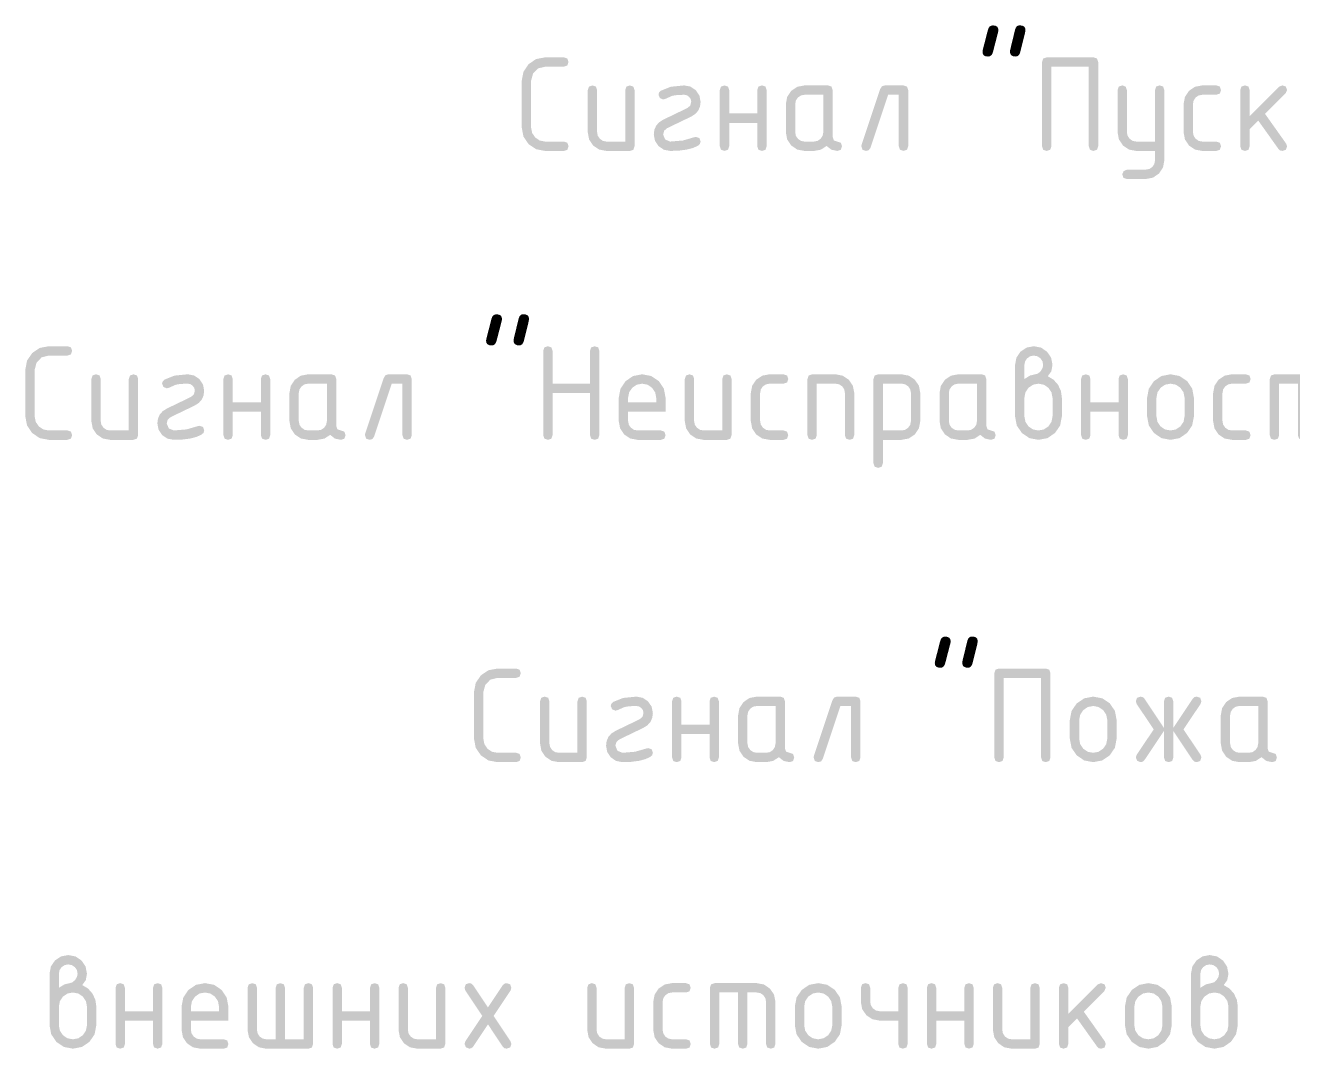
# Model space of a CAD drawing. Header units: millimetres. Extents: x 0 to 420, y 0 to 297.
# Drawn here: x 73.32 to 95.78, y 163.7 to 181.85 of the extents above; entities that cross this region are included whole.
import ezdxf

# ---------------------------------------------------------------- set-up
doc = ezdxf.new("R2010")
doc.units = ezdxf.units.MM
doc.layers.get('0').update_dxf_attribs({"linetype": 'CONTINUOUS'})
doc.styles.get("Standard").update_dxf_attribs({"font": 'STANDARD'})

msp = doc.modelspace()

# ---------------------------------------------------------------- hatches: boundary and pattern name
at = {"true_color": 0x000007}
for points in [[(82.870146, 181.280042), (82.932433, 181.259371), (82.953379, 181.19736), (82.932433, 181.134865), (82.870146, 181.114126), (82.538314, 181.114126), (82.412637, 181.083258), (82.32334, 180.991205), (82.289165, 180.864977), (82.289165, 180.035398), (82.307355, 179.939555), (82.361925, 179.859009), (82.442471, 179.804439), (82.538314, 179.786248), (82.870146, 179.786248), (82.932433, 179.765578), (82.953379, 179.703566), (82.932433, 179.641072), (82.870146, 179.620333), (82.538314, 179.620333), (82.378393, 179.650581), (82.244516, 179.7416), (82.153497, 179.875476), (82.123249, 180.035398), (82.123249, 180.864977), (82.153497, 181.024485), (82.244516, 181.158774), (82.378393, 181.249587), (82.538314, 181.280042)], [(91.435147, 181.280042), (92.264726, 181.280042), (92.327014, 181.259371), (92.34796, 181.19736), (92.34796, 179.703566), (92.327014, 179.641072), (92.264726, 179.620333), (92.202715, 179.641072), (92.182044, 179.703566), (92.182044, 181.114126), (91.51783, 181.114126), (91.51783, 179.703566), (91.497159, 179.641072), (91.435147, 179.620333), (91.372653, 179.641072), (91.351914, 179.703566), (91.351914, 181.19736), (91.372653, 181.259371)], [(84.124541, 180.699061), (84.124541, 179.703566), (84.103595, 179.641072), (84.041307, 179.620333), (83.626242, 179.620333), (83.497327, 179.64431), (83.390322, 179.716244), (83.318389, 179.823249), (83.294411, 179.952164), (83.294411, 180.699061), (83.31515, 180.761348), (83.377644, 180.782294), (83.439656, 180.761348), (83.460327, 180.699061), (83.460327, 179.952164), (83.472453, 179.888981), (83.509385, 179.835307), (83.563059, 179.798375), (83.626242, 179.786248), (83.958625, 179.786248), (83.958625, 180.699061), (83.979296, 180.761348), (84.041307, 180.782294), (84.103595, 180.761348)], [(85.212469, 179.869482), (85.274757, 179.848536), (85.295703, 179.786248), (85.283852, 179.743736), (85.24885, 179.712386), (85.158209, 179.671957), (85.045865, 179.643208), (84.911816, 179.626034), (84.756063, 179.620333), (84.644166, 179.641486), (84.55046, 179.70522), (84.486726, 179.798926), (84.465573, 179.910823), (84.475917, 179.995469), (84.506983, 180.067506), (84.558823, 180.126934), (84.631488, 180.173753), (85.061436, 180.38101), (85.112562, 180.424831), (85.129787, 180.491804), (85.120416, 180.539346), (85.092856, 180.579447), (85.052755, 180.607008), (85.005212, 180.616379), (84.881602, 180.6119), (84.795199, 180.59874), (84.670625, 180.543067), (84.631488, 180.533145), (84.573611, 180.55795), (84.548806, 180.616379), (84.559693, 180.656893), (84.592903, 180.689139), (84.768672, 180.758868), (85.005212, 180.782294), (85.116902, 180.760935), (85.210816, 180.697407), (85.274343, 180.603494), (85.295703, 180.491804), (85.285178, 180.406848), (85.253673, 180.334708), (85.20129, 180.275383), (85.128133, 180.228874), (84.702044, 180.023822), (84.64899, 179.978691), (84.631488, 179.910823), (84.667869, 179.822629), (84.756063, 179.786248), (84.983439, 179.805334), (85.18105, 179.862867)], [(85.80265, 180.11808), (85.80265, 179.703566), (85.78198, 179.641072), (85.719968, 179.620333), (85.657474, 179.641072), (85.636735, 179.703566), (85.636735, 180.699061), (85.657474, 180.761348), (85.719968, 180.782294), (85.78198, 180.761348), (85.80265, 180.699061), (85.80265, 180.284547), (86.300949, 180.284547), (86.300949, 180.699061), (86.32162, 180.761348), (86.383631, 180.782294), (86.445919, 180.761348), (86.466865, 180.699061), (86.466865, 179.703566), (86.445919, 179.641072), (86.383631, 179.620333), (86.32162, 179.641072), (86.300949, 179.703566), (86.300949, 180.11808)], [(88.562916, 180.782294), (88.894748, 180.782294), (88.957035, 180.761348), (88.977981, 180.699061), (88.977981, 179.703566), (88.957035, 179.641072), (88.894748, 179.620333), (88.832736, 179.641072), (88.812065, 179.703566), (88.812065, 180.616379), (88.621896, 180.616379), (88.308806, 179.677108), (88.279867, 179.634458), (88.231085, 179.620333), (88.168591, 179.641417), (88.147851, 179.704669), (88.15171, 179.729473), (88.479683, 180.714495), (88.511584, 180.765345)], [(93.356083, 179.451661), (93.356083, 179.620333), (93.0237, 179.620333), (92.894785, 179.644379), (92.78778, 179.716795), (92.715846, 179.823938), (92.691868, 179.952164), (92.691868, 180.699061), (92.712608, 180.761348), (92.775102, 180.782294), (92.837114, 180.761348), (92.857784, 180.699061), (92.857784, 179.952164), (92.869911, 179.888981), (92.906842, 179.835307), (92.960517, 179.798375), (93.0237, 179.786248), (93.356083, 179.786248), (93.356083, 180.699061), (93.376753, 180.761348), (93.438765, 180.782294), (93.501052, 180.761348), (93.521999, 180.699061), (93.521999, 179.454417), (93.49809, 179.326673), (93.426638, 179.219599), (93.320805, 179.146908), (93.193474, 179.122585), (92.857784, 179.122585), (92.795772, 179.143256), (92.775102, 179.205268), (92.799907, 179.263145), (92.857784, 179.288501), (93.190167, 179.288501), (93.254521, 179.300352), (93.308127, 179.335354), (93.344094, 179.38772)], [(94.028946, 180.450463), (94.028946, 179.952164), (94.041073, 179.888981), (94.078004, 179.835307), (94.131679, 179.798375), (94.194862, 179.786248), (94.444011, 179.786248), (94.506299, 179.765578), (94.527245, 179.703566), (94.506299, 179.641072), (94.444011, 179.620333), (94.194862, 179.620333), (94.065946, 179.64431), (93.958942, 179.716244), (93.887008, 179.823249), (93.86303, 179.952164), (93.86303, 180.450463), (93.887008, 180.578896), (93.958942, 180.685832), (94.065946, 180.758041), (94.194862, 180.782294), (94.444011, 180.782294), (94.506299, 180.761348), (94.527245, 180.699061), (94.506299, 180.637049), (94.444011, 180.616379), (94.194862, 180.616379), (94.130783, 180.604114), (94.077453, 180.567872), (94.041004, 180.514128)], [(95.033912, 180.236591), (95.555913, 180.758592), (95.614893, 180.782294), (95.67718, 180.761348), (95.698126, 180.699061), (95.672771, 180.641183), (95.308417, 180.27683), (95.68159, 179.750971), (95.698126, 179.701912), (95.67718, 179.640659), (95.614893, 179.620333), (95.575481, 179.629083), (95.545991, 179.65561), (95.188804, 180.157216), (95.033912, 180.002876), (95.033912, 179.703566), (95.013241, 179.641072), (94.95123, 179.620333), (94.888736, 179.641072), (94.867996, 179.703566), (94.867996, 180.699061), (94.888736, 180.761348), (94.95123, 180.782294), (95.013241, 180.761348), (95.033912, 180.699061)], [(74.064812, 176.157709), (74.1271, 176.137038), (74.148046, 176.075026), (74.1271, 176.012532), (74.064812, 175.991793), (73.732981, 175.991793), (73.607304, 175.960925), (73.518007, 175.868872), (73.483831, 175.742643), (73.483831, 174.913064), (73.502021, 174.817222), (73.556592, 174.736676), (73.637138, 174.682105), (73.732981, 174.663915), (74.064812, 174.663915), (74.1271, 174.643245), (74.148046, 174.581233), (74.1271, 174.518739), (74.064812, 174.497999), (73.732981, 174.497999), (73.573059, 174.528247), (73.439183, 174.619267), (73.348163, 174.753143), (73.317916, 174.913064), (73.317916, 175.742643), (73.348163, 175.902151), (73.439183, 176.036441), (73.573059, 176.127254), (73.732981, 176.157709)], [(82.504247, 174.581233), (82.504247, 176.075026), (82.524987, 176.137038), (82.587481, 176.157709), (82.649492, 176.137038), (82.670163, 176.075026), (82.670163, 175.494045), (83.334377, 175.494045), (83.334377, 176.075026), (83.355048, 176.137038), (83.41706, 176.157709), (83.479347, 176.137038), (83.500293, 176.075026), (83.500293, 174.581233), (83.479347, 174.518739), (83.41706, 174.497999), (83.355048, 174.518739), (83.334377, 174.581233), (83.334377, 175.32813), (82.670163, 175.32813), (82.670163, 174.581233), (82.649492, 174.518739), (82.587481, 174.497999), (82.524987, 174.518739)], [(75.319208, 175.576728), (75.319208, 174.581233), (75.298261, 174.518739), (75.235974, 174.497999), (74.820909, 174.497999), (74.691994, 174.521977), (74.584989, 174.593911), (74.513055, 174.700915), (74.489077, 174.829831), (74.489077, 175.576728), (74.509817, 175.639015), (74.572311, 175.659961), (74.634323, 175.639015), (74.654993, 175.576728), (74.654993, 174.829831), (74.66712, 174.766648), (74.704051, 174.712973), (74.757726, 174.676042), (74.820909, 174.663915), (75.153292, 174.663915), (75.153292, 175.576728), (75.173962, 175.639015), (75.235974, 175.659961), (75.298261, 175.639015)], [(76.407136, 174.747149), (76.469423, 174.726202), (76.49037, 174.663915), (76.478518, 174.621403), (76.443516, 174.590052), (76.352876, 174.549624), (76.240531, 174.520875), (76.106483, 174.503701), (75.95073, 174.497999), (75.838833, 174.519152), (75.745126, 174.582886), (75.681392, 174.676593), (75.660239, 174.78849), (75.670583, 174.873136), (75.701649, 174.945173), (75.753489, 175.004601), (75.826155, 175.051419), (76.256103, 175.258676), (76.307228, 175.302498), (76.324454, 175.369471), (76.315083, 175.417013), (76.287522, 175.457114), (76.247421, 175.484675), (76.199879, 175.494045), (76.076269, 175.489567), (75.989866, 175.476406), (75.865291, 175.420734), (75.826155, 175.410812), (75.768278, 175.435616), (75.743473, 175.494045), (75.754359, 175.53456), (75.78757, 175.566806), (75.963339, 175.636534), (76.199879, 175.659961), (76.311569, 175.638602), (76.405482, 175.575074), (76.46901, 175.481161), (76.49037, 175.369471), (76.479845, 175.284515), (76.448339, 175.212374), (76.395957, 175.15305), (76.3228, 175.106541), (75.896711, 174.901489), (75.843656, 174.856358), (75.826155, 174.78849), (75.862535, 174.700295), (75.95073, 174.663915), (76.178106, 174.683001), (76.375717, 174.740534)], [(76.997317, 174.995747), (76.997317, 174.581233), (76.976646, 174.518739), (76.914635, 174.497999), (76.852141, 174.518739), (76.831401, 174.581233), (76.831401, 175.576728), (76.852141, 175.639015), (76.914635, 175.659961), (76.976646, 175.639015), (76.997317, 175.576728), (76.997317, 175.162214), (77.495616, 175.162214), (77.495616, 175.576728), (77.516286, 175.639015), (77.578298, 175.659961), (77.640585, 175.639015), (77.661531, 175.576728), (77.661531, 174.581233), (77.640585, 174.518739), (77.578298, 174.497999), (77.516286, 174.518739), (77.495616, 174.581233), (77.495616, 174.995747)], [(79.757583, 175.659961), (80.089414, 175.659961), (80.151702, 175.639015), (80.172648, 175.576728), (80.172648, 174.581233), (80.151702, 174.518739), (80.089414, 174.497999), (80.027403, 174.518739), (80.006732, 174.581233), (80.006732, 175.494045), (79.816563, 175.494045), (79.503473, 174.554774), (79.474534, 174.512124), (79.425751, 174.497999), (79.363257, 174.519083), (79.342518, 174.582335), (79.346376, 174.60714), (79.674349, 175.592162), (79.706251, 175.643011)], [(85.845494, 175.576728), (85.845494, 174.581233), (85.824548, 174.518739), (85.76226, 174.497999), (85.347195, 174.497999), (85.21828, 174.521977), (85.111275, 174.593911), (85.039342, 174.700915), (85.015364, 174.829831), (85.015364, 175.576728), (85.036103, 175.639015), (85.098597, 175.659961), (85.160609, 175.639015), (85.18128, 175.576728), (85.18128, 174.829831), (85.193406, 174.766648), (85.230338, 174.712973), (85.284012, 174.676042), (85.347195, 174.663915), (85.679578, 174.663915), (85.679578, 175.576728), (85.700249, 175.639015), (85.76226, 175.659961), (85.824548, 175.639015)], [(86.352441, 175.32813), (86.352441, 174.829831), (86.364568, 174.766648), (86.4015, 174.712973), (86.455174, 174.676042), (86.518357, 174.663915), (86.767507, 174.663915), (86.829794, 174.643245), (86.85074, 174.581233), (86.829794, 174.518739), (86.767507, 174.497999), (86.518357, 174.497999), (86.389442, 174.521977), (86.282437, 174.593911), (86.210504, 174.700915), (86.186526, 174.829831), (86.186526, 175.32813), (86.210504, 175.456563), (86.282437, 175.563498), (86.389442, 175.635708), (86.518357, 175.659961), (86.767507, 175.659961), (86.829794, 175.639015), (86.85074, 175.576728), (86.829794, 175.514716), (86.767507, 175.494045), (86.518357, 175.494045), (86.454279, 175.481781), (86.400948, 175.445538), (86.364499, 175.391795)], [(87.191492, 174.581233), (87.191492, 175.576728), (87.212231, 175.639015), (87.274725, 175.659961), (87.68979, 175.659961), (87.817121, 175.635639), (87.924608, 175.562947), (87.997299, 175.455874), (88.021622, 175.32813), (88.021622, 174.581233), (88.000676, 174.518739), (87.938388, 174.497999), (87.876377, 174.518739), (87.855706, 174.581233), (87.855706, 175.32813), (87.843717, 175.392484), (87.80775, 175.44609), (87.754145, 175.482056), (87.68979, 175.494045), (87.357407, 175.494045), (87.357407, 174.581233), (87.336737, 174.518739), (87.274725, 174.497999), (87.212231, 174.518739)], [(92.210848, 174.995747), (92.210848, 174.581233), (92.190177, 174.518739), (92.128166, 174.497999), (92.065671, 174.518739), (92.044932, 174.581233), (92.044932, 175.576728), (92.065671, 175.639015), (92.128166, 175.659961), (92.190177, 175.639015), (92.210848, 175.576728), (92.210848, 175.162214), (92.709146, 175.162214), (92.709146, 175.576728), (92.729817, 175.639015), (92.791829, 175.659961), (92.854116, 175.639015), (92.875062, 175.576728), (92.875062, 174.581233), (92.854116, 174.518739), (92.791829, 174.497999), (92.729817, 174.518739), (92.709146, 174.581233), (92.709146, 174.995747)], [(94.553172, 175.32813), (94.553172, 174.829831), (94.565298, 174.766648), (94.60223, 174.712973), (94.655904, 174.676042), (94.719087, 174.663915), (94.968237, 174.663915), (95.030524, 174.643245), (95.05147, 174.581233), (95.030524, 174.518739), (94.968237, 174.497999), (94.719087, 174.497999), (94.590172, 174.521977), (94.483167, 174.593911), (94.411234, 174.700915), (94.387256, 174.829831), (94.387256, 175.32813), (94.411234, 175.456563), (94.483167, 175.563498), (94.590172, 175.635708), (94.719087, 175.659961), (94.968237, 175.659961), (95.030524, 175.639015), (95.05147, 175.576728), (95.030524, 175.514716), (94.968237, 175.494045), (94.719087, 175.494045), (94.655009, 175.481781), (94.601679, 175.445538), (94.565229, 175.391795)], [(95.475455, 175.659961), (96.222352, 175.659961), (96.350096, 175.635639), (96.45717, 175.562947), (96.529861, 175.455874), (96.554184, 175.32813), (96.554184, 174.581233), (96.533237, 174.518739), (96.47095, 174.497999), (96.408938, 174.518739), (96.388268, 174.581233), (96.388268, 175.32813), (96.376279, 175.392484), (96.340312, 175.44609), (96.286913, 175.482056), (96.222352, 175.494045), (96.056436, 175.494045), (96.056436, 174.581233), (96.03549, 174.518739), (95.973203, 174.497999), (95.911191, 174.518739), (95.89052, 174.581233), (95.89052, 175.494045), (95.558138, 175.494045), (95.558138, 174.581233), (95.537467, 174.518739), (95.475455, 174.497999), (95.412961, 174.518739), (95.392222, 174.581233), (95.392222, 175.576728), (95.412961, 175.639015)], [(82.023479, 170.442709), (82.085766, 170.422038), (82.106712, 170.360026), (82.085766, 170.297532), (82.023479, 170.276793), (81.691647, 170.276793), (81.56597, 170.245925), (81.476673, 170.153872), (81.442498, 170.027643), (81.442498, 169.198064), (81.460688, 169.102222), (81.515258, 169.021676), (81.595805, 168.967105), (81.691647, 168.948915), (82.023479, 168.948915), (82.085766, 168.928245), (82.106712, 168.866233), (82.085766, 168.803739), (82.023479, 168.782999), (81.691647, 168.782999), (81.531726, 168.813247), (81.39785, 168.904267), (81.30683, 169.038143), (81.276582, 169.198064), (81.276582, 170.027643), (81.30683, 170.187151), (81.39785, 170.321441), (81.531726, 170.412254), (81.691647, 170.442709)], [(90.588481, 170.442709), (91.41806, 170.442709), (91.480347, 170.422038), (91.501293, 170.360026), (91.501293, 168.866233), (91.480347, 168.803739), (91.41806, 168.782999), (91.356048, 168.803739), (91.335377, 168.866233), (91.335377, 170.276793), (90.671163, 170.276793), (90.671163, 168.866233), (90.650492, 168.803739), (90.588481, 168.782999), (90.525987, 168.803739), (90.505247, 168.866233), (90.505247, 170.360026), (90.525987, 170.422038)], [(83.277874, 169.861728), (83.277874, 168.866233), (83.256928, 168.803739), (83.194641, 168.782999), (82.779576, 168.782999), (82.65066, 168.806977), (82.543656, 168.878911), (82.471722, 168.985915), (82.447744, 169.114831), (82.447744, 169.861728), (82.468484, 169.924015), (82.530978, 169.944961), (82.592989, 169.924015), (82.61366, 169.861728), (82.61366, 169.114831), (82.625787, 169.051648), (82.662718, 168.997973), (82.716393, 168.961042), (82.779576, 168.948915), (83.111958, 168.948915), (83.111958, 169.861728), (83.132629, 169.924015), (83.194641, 169.944961), (83.256928, 169.924015)], [(84.365803, 169.032149), (84.42809, 169.011202), (84.449036, 168.948915), (84.437185, 168.906403), (84.402183, 168.875052), (84.311542, 168.834624), (84.199198, 168.805875), (84.065149, 168.788701), (83.909396, 168.782999), (83.7975, 168.804152), (83.703793, 168.867886), (83.640059, 168.961593), (83.618906, 169.07349), (83.62925, 169.158136), (83.660316, 169.230173), (83.712156, 169.289601), (83.784822, 169.336419), (84.21477, 169.543676), (84.265895, 169.587498), (84.28312, 169.654471), (84.27375, 169.702013), (84.246189, 169.742114), (84.206088, 169.769675), (84.158546, 169.779045), (84.034936, 169.774567), (83.948533, 169.761406), (83.823958, 169.705734), (83.784822, 169.695812), (83.726944, 169.720617), (83.702139, 169.779045), (83.713026, 169.81956), (83.746237, 169.851806), (83.922005, 169.921534), (84.158546, 169.944961), (84.270236, 169.923602), (84.364149, 169.860074), (84.427677, 169.766161), (84.449036, 169.654471), (84.438511, 169.569515), (84.407006, 169.497374), (84.354623, 169.43805), (84.281467, 169.391541), (83.855377, 169.186489), (83.802323, 169.141358), (83.784822, 169.07349), (83.821202, 168.985295), (83.909396, 168.948915), (84.136773, 168.968001), (84.334383, 169.025534)], [(84.955984, 169.280747), (84.955984, 168.866233), (84.935313, 168.803739), (84.873301, 168.782999), (84.810807, 168.803739), (84.790068, 168.866233), (84.790068, 169.861728), (84.810807, 169.924015), (84.873301, 169.944961), (84.935313, 169.924015), (84.955984, 169.861728), (84.955984, 169.447214), (85.454282, 169.447214), (85.454282, 169.861728), (85.474953, 169.924015), (85.536965, 169.944961), (85.599252, 169.924015), (85.620198, 169.861728), (85.620198, 168.866233), (85.599252, 168.803739), (85.536965, 168.782999), (85.474953, 168.803739), (85.454282, 168.866233), (85.454282, 169.280747)], [(87.71625, 169.944961), (88.048081, 169.944961), (88.110368, 169.924015), (88.131315, 169.861728), (88.131315, 168.866233), (88.110368, 168.803739), (88.048081, 168.782999), (87.986069, 168.803739), (87.965399, 168.866233), (87.965399, 169.779045), (87.77523, 169.779045), (87.462139, 168.839774), (87.4332, 168.797124), (87.384418, 168.782999), (87.321924, 168.804083), (87.301184, 168.867335), (87.305043, 168.89214), (87.633016, 169.877162), (87.664918, 169.928011)], [(93.514662, 169.337522), (93.168499, 168.81938), (93.139216, 168.792094), (93.099597, 168.782999), (93.040617, 168.807253), (93.016364, 168.866233), (93.030144, 168.912535), (93.333312, 169.36398), (93.030144, 169.815426), (93.016364, 169.861728), (93.037103, 169.924015), (93.099597, 169.944961), (93.139216, 169.935866), (93.168499, 169.908581), (93.514662, 169.390439), (93.514662, 169.861728), (93.535333, 169.924015), (93.597345, 169.944961), (93.659632, 169.924015), (93.680578, 169.861728), (93.680578, 169.390439), (94.02619, 169.908581), (94.05506, 169.935866), (94.095092, 169.944961), (94.157379, 169.924015), (94.178325, 169.861728), (94.164545, 169.815426), (93.861377, 169.36398), (94.164545, 168.912535), (94.178325, 168.866233), (94.157379, 168.803739), (94.095092, 168.782999), (94.05506, 168.792094), (94.02619, 168.81938), (93.680578, 169.337522), (93.680578, 168.866233), (93.659632, 168.803739), (93.597345, 168.782999), (93.535333, 168.803739), (93.514662, 168.866233)], [(75.084129, 164.200747), (75.084129, 163.786233), (75.063458, 163.723739), (75.001447, 163.702999), (74.938953, 163.723739), (74.918213, 163.786233), (74.918213, 164.781728), (74.938953, 164.844015), (75.001447, 164.864961), (75.063458, 164.844015), (75.084129, 164.781728), (75.084129, 164.367214), (75.582428, 164.367214), (75.582428, 164.781728), (75.603098, 164.844015), (75.66511, 164.864961), (75.727397, 164.844015), (75.748343, 164.781728), (75.748343, 163.786233), (75.727397, 163.723739), (75.66511, 163.702999), (75.603098, 163.723739), (75.582428, 163.786233), (75.582428, 164.200747)], [(78.339265, 163.702999), (77.586305, 163.702999), (77.461868, 163.726977), (77.356448, 163.798911), (77.284515, 163.904331), (77.260537, 164.028768), (77.260537, 164.781728), (77.281276, 164.844015), (77.34377, 164.864961), (77.405782, 164.844015), (77.426453, 164.781728), (77.426453, 164.034831), (77.438579, 163.971648), (77.475511, 163.917973), (77.529185, 163.881042), (77.592369, 163.868915), (77.758836, 163.868915), (77.758836, 164.781728), (77.779506, 164.844015), (77.841518, 164.864961), (77.903805, 164.844015), (77.924751, 164.781728), (77.924751, 163.868915), (78.256583, 163.868915), (78.256583, 164.781728), (78.277254, 164.844015), (78.339265, 164.864961), (78.401553, 164.844015), (78.422499, 164.781728), (78.422499, 163.786233), (78.401553, 163.723739)], [(78.932603, 164.200747), (78.932603, 163.786233), (78.911933, 163.723739), (78.849921, 163.702999), (78.787427, 163.723739), (78.766688, 163.786233), (78.766688, 164.781728), (78.787427, 164.844015), (78.849921, 164.864961), (78.911933, 164.844015), (78.932603, 164.781728), (78.932603, 164.367214), (79.430902, 164.367214), (79.430902, 164.781728), (79.451572, 164.844015), (79.513584, 164.864961), (79.575872, 164.844015), (79.596818, 164.781728), (79.596818, 163.786233), (79.575872, 163.723739), (79.513584, 163.702999), (79.451572, 163.723739), (79.430902, 163.786233), (79.430902, 164.200747)], [(80.76798, 164.781728), (80.76798, 163.786233), (80.747033, 163.723739), (80.684746, 163.702999), (80.269681, 163.702999), (80.140766, 163.726977), (80.033761, 163.798911), (79.961827, 163.905915), (79.937849, 164.034831), (79.937849, 164.781728), (79.958589, 164.844015), (80.021083, 164.864961), (80.083095, 164.844015), (80.103765, 164.781728), (80.103765, 164.034831), (80.115892, 163.971648), (80.152823, 163.917973), (80.206498, 163.881042), (80.269681, 163.868915), (80.602064, 163.868915), (80.602064, 164.781728), (80.622734, 164.844015), (80.684746, 164.864961), (80.747033, 164.844015)], [(81.624398, 164.28398), (81.925361, 163.832535), (81.939142, 163.786233), (81.918195, 163.723739), (81.855908, 163.702999), (81.815876, 163.712094), (81.787006, 163.73938), (81.524076, 164.13405), (81.261147, 163.73938), (81.231863, 163.712094), (81.192245, 163.702999), (81.133265, 163.727253), (81.109011, 163.786233), (81.122792, 163.832535), (81.423204, 164.28398), (81.122792, 164.735426), (81.109011, 164.781728), (81.129751, 164.844015), (81.192245, 164.864961), (81.231863, 164.855866), (81.261147, 164.828581), (81.524076, 164.435013), (81.787006, 164.828581), (81.815876, 164.855866), (81.855908, 164.864961), (81.918195, 164.844428), (81.939142, 164.783381), (81.925361, 164.735426)], [(84.115269, 164.781728), (84.115269, 163.786233), (84.094323, 163.723739), (84.032036, 163.702999), (83.616971, 163.702999), (83.488055, 163.726977), (83.381051, 163.798911), (83.309117, 163.905915), (83.285139, 164.034831), (83.285139, 164.781728), (83.305879, 164.844015), (83.368373, 164.864961), (83.430384, 164.844015), (83.451055, 164.781728), (83.451055, 164.034831), (83.463182, 163.971648), (83.500113, 163.917973), (83.553788, 163.881042), (83.616971, 163.868915), (83.949354, 163.868915), (83.949354, 164.781728), (83.970024, 164.844015), (84.032036, 164.864961), (84.094323, 164.844015)], [(84.622217, 164.53313), (84.622217, 164.034831), (84.634344, 163.971648), (84.671275, 163.917973), (84.72495, 163.881042), (84.788133, 163.868915), (85.037282, 163.868915), (85.099569, 163.848245), (85.120516, 163.786233), (85.099569, 163.723739), (85.037282, 163.702999), (84.788133, 163.702999), (84.659217, 163.726977), (84.552213, 163.798911), (84.480279, 163.905915), (84.456301, 164.034831), (84.456301, 164.53313), (84.480279, 164.661563), (84.552213, 164.768498), (84.659217, 164.840708), (84.788133, 164.864961), (85.037282, 164.864961), (85.099569, 164.844015), (85.120516, 164.781728), (85.099569, 164.719716), (85.037282, 164.699045), (84.788133, 164.699045), (84.724054, 164.686781), (84.670724, 164.650538), (84.634275, 164.596795)], [(85.544501, 164.864961), (86.291397, 164.864961), (86.419141, 164.840639), (86.526215, 164.767947), (86.598907, 164.660874), (86.623229, 164.53313), (86.623229, 163.786233), (86.602283, 163.723739), (86.539995, 163.702999), (86.477984, 163.723739), (86.457313, 163.786233), (86.457313, 164.53313), (86.445324, 164.597484), (86.409357, 164.65109), (86.355958, 164.687056), (86.291397, 164.699045), (86.125482, 164.699045), (86.125482, 163.786233), (86.104535, 163.723739), (86.042248, 163.702999), (85.980236, 163.723739), (85.959566, 163.786233), (85.959566, 164.699045), (85.627183, 164.699045), (85.627183, 163.786233), (85.606512, 163.723739), (85.544501, 163.702999), (85.482007, 163.723739), (85.461267, 163.786233), (85.461267, 164.781728), (85.482007, 164.844015)], [(88.96871, 164.781728), (88.96871, 163.786233), (88.947764, 163.723739), (88.885476, 163.702999), (88.823465, 163.723739), (88.802794, 163.786233), (88.802794, 164.200747), (88.470411, 164.200747), (88.343356, 164.224449), (88.236145, 164.296107), (88.162971, 164.401596), (88.13858, 164.526515), (88.13858, 164.781728), (88.159319, 164.844015), (88.221813, 164.864961), (88.283825, 164.844015), (88.304495, 164.781728), (88.304495, 164.53313), (88.316622, 164.469464), (88.353554, 164.415721), (88.407228, 164.379272), (88.470411, 164.367214), (88.802794, 164.367214), (88.802794, 164.781728), (88.823465, 164.844015), (88.885476, 164.864961), (88.947764, 164.844015)], [(89.475657, 164.200747), (89.475657, 163.786233), (89.454987, 163.723739), (89.392975, 163.702999), (89.330481, 163.723739), (89.309741, 163.786233), (89.309741, 164.781728), (89.330481, 164.844015), (89.392975, 164.864961), (89.454987, 164.844015), (89.475657, 164.781728), (89.475657, 164.367214), (89.973956, 164.367214), (89.973956, 164.781728), (89.994626, 164.844015), (90.056638, 164.864961), (90.118925, 164.844015), (90.139872, 164.781728), (90.139872, 163.786233), (90.118925, 163.723739), (90.056638, 163.702999), (89.994626, 163.723739), (89.973956, 163.786233), (89.973956, 164.200747)], [(91.311034, 164.781728), (91.311034, 163.786233), (91.290087, 163.723739), (91.2278, 163.702999), (90.812735, 163.702999), (90.68382, 163.726977), (90.576815, 163.798911), (90.504881, 163.905915), (90.480903, 164.034831), (90.480903, 164.781728), (90.501643, 164.844015), (90.564137, 164.864961), (90.626149, 164.844015), (90.646819, 164.781728), (90.646819, 164.034831), (90.658946, 163.971648), (90.695877, 163.917973), (90.749552, 163.881042), (90.812735, 163.868915), (91.145118, 163.868915), (91.145118, 164.781728), (91.165788, 164.844015), (91.2278, 164.864961), (91.290087, 164.844015)], [(91.817981, 164.319258), (92.339982, 164.841259), (92.398962, 164.864961), (92.461249, 164.844015), (92.482195, 164.781728), (92.45684, 164.72385), (92.092486, 164.359497), (92.465659, 163.833637), (92.482195, 163.784579), (92.461249, 163.723325), (92.398962, 163.702999), (92.35955, 163.71175), (92.33006, 163.738277), (91.972873, 164.239883), (91.817981, 164.085543), (91.817981, 163.786233), (91.797311, 163.723739), (91.735299, 163.702999), (91.672805, 163.723739), (91.652065, 163.786233), (91.652065, 164.781728), (91.672805, 164.844015), (91.735299, 164.864961), (91.797311, 164.844015), (91.817981, 164.781728)]]:
    msp.add_hatch(color=0, dxfattribs=at).paths.add_polyline_path(points, flags=0)
h = msp.add_hatch(color=0, dxfattribs=at)
h.paths.add_polyline_path([(87.472111, 180.616379), (87.139728, 180.616379), (87.075649, 180.604114), (87.022319, 180.567872), (86.98587, 180.514128), (86.973812, 180.450463), (86.973812, 179.952164), (86.985939, 179.888981), (87.02287, 179.835307), (87.076545, 179.798375), (87.139728, 179.786248), (87.306195, 179.786248), (87.36986, 179.798306), (87.423604, 179.834755), (87.459846, 179.888085), (87.472111, 179.952164)], flags=0)
h.paths.add_polyline_path([(87.803942, 179.703566), (87.782996, 179.641072), (87.720709, 179.620333), (87.615358, 179.642312), (87.531091, 179.708527), (87.428565, 179.642312), (87.306195, 179.620333), (87.139728, 179.620333), (87.010813, 179.64431), (86.903808, 179.716244), (86.831874, 179.823249), (86.807896, 179.952164), (86.807896, 180.450463), (86.831874, 180.578896), (86.903808, 180.685832), (87.010813, 180.758041), (87.139728, 180.782294), (87.554793, 180.782294), (87.61708, 180.761348), (87.638027, 180.699061), (87.638027, 179.869482), (87.658697, 179.806988), (87.720709, 179.786248), (87.782996, 179.765578)], flags=0)
h = msp.add_hatch(color=0, dxfattribs=at)
h.paths.add_polyline_path([(91.039686, 175.576728), (91.141041, 175.639015), (91.233714, 175.659961), (91.283047, 175.674431), (91.329074, 175.717839), (91.36132, 175.771651), (91.372069, 175.825877), (91.36008, 175.890438), (91.324113, 175.943837), (91.270438, 175.979804), (91.205602, 175.991793), (91.141523, 175.979528), (91.088193, 175.943286), (91.051744, 175.889542), (91.039686, 175.825877)], flags=0)
h.paths.add_polyline_path([(91.454751, 175.625786), (91.557277, 175.563774), (91.636652, 175.47365), (91.687019, 175.364234), (91.7039, 175.244896), (91.7039, 174.913064), (91.673377, 174.752661), (91.582082, 174.618715), (91.448068, 174.528178), (91.288835, 174.497999), (91.128432, 174.528247), (90.994486, 174.619267), (90.903949, 174.753143), (90.87377, 174.913064), (90.87377, 175.825877), (90.897817, 175.95431), (90.970233, 176.061246), (91.077375, 176.133455), (91.205602, 176.157709), (91.334517, 176.133386), (91.441522, 176.060695), (91.513731, 175.953621), (91.537985, 175.825877), (91.517038, 175.713016)], flags=0)
h.paths.add_polyline_path([(91.537985, 174.913064), (91.537985, 175.244896), (91.519794, 175.340256), (91.465224, 175.420734), (91.384884, 175.47558), (91.288835, 175.494045), (91.19251, 175.47558), (91.111895, 175.420734), (91.0576, 175.340256), (91.039686, 175.244896), (91.039686, 174.913064), (91.0576, 174.816326), (91.111895, 174.736124), (91.19251, 174.68183), (91.288835, 174.663915), (91.384884, 174.682105), (91.465224, 174.736676), (91.519794, 174.817222)], flags=0)
h = msp.add_hatch(color=0, dxfattribs=at)
h.paths.add_polyline_path([(78.666778, 175.494045), (78.334395, 175.494045), (78.270316, 175.481781), (78.216986, 175.445538), (78.180537, 175.391795), (78.168479, 175.32813), (78.168479, 174.829831), (78.180606, 174.766648), (78.217537, 174.712973), (78.271212, 174.676042), (78.334395, 174.663915), (78.500862, 174.663915), (78.564527, 174.675973), (78.618271, 174.712422), (78.654513, 174.765752), (78.666778, 174.829831)], flags=0)
h.paths.add_polyline_path([(78.998609, 174.581233), (78.977663, 174.518739), (78.915376, 174.497999), (78.810025, 174.519979), (78.725758, 174.586194), (78.623232, 174.519979), (78.500862, 174.497999), (78.334395, 174.497999), (78.205479, 174.521977), (78.098475, 174.593911), (78.026541, 174.700915), (78.002563, 174.829831), (78.002563, 175.32813), (78.026541, 175.456563), (78.098475, 175.563498), (78.205479, 175.635708), (78.334395, 175.659961), (78.74946, 175.659961), (78.811747, 175.639015), (78.832693, 175.576728), (78.832693, 174.747149), (78.853364, 174.684655), (78.915376, 174.663915), (78.977663, 174.643245)], flags=0)
h = msp.add_hatch(color=0, dxfattribs=at)
h.paths.add_polyline_path([(84.259267, 175.494045), (84.163424, 175.47558), (84.082878, 175.420734), (84.028308, 175.340256), (84.010118, 175.244896), (84.010118, 175.162214), (84.508416, 175.162214), (84.508416, 175.244896), (84.489951, 175.340256), (84.435105, 175.420734), (84.354627, 175.47558)], flags=0)
h.paths.add_polyline_path([(84.010118, 174.995747), (84.010118, 174.829831), (84.022244, 174.766648), (84.059176, 174.712973), (84.11285, 174.676042), (84.176033, 174.663915), (84.591099, 174.663915), (84.653386, 174.643245), (84.674332, 174.581233), (84.653386, 174.518739), (84.591099, 174.497999), (84.176033, 174.497999), (84.047118, 174.521977), (83.940113, 174.593911), (83.86818, 174.700915), (83.844202, 174.829831), (83.844202, 175.244896), (83.87445, 175.404404), (83.965469, 175.538694), (84.099346, 175.629506), (84.259267, 175.659961), (84.420153, 175.629851), (84.554167, 175.539796), (84.644222, 175.405782), (84.674332, 175.244896), (84.674332, 174.995747)], flags=0)
h = msp.add_hatch(color=0, dxfattribs=at)
h.paths.add_polyline_path([(88.362654, 175.576728), (88.383393, 175.639015), (88.445887, 175.659961), (88.860952, 175.659961), (88.989385, 175.635708), (89.096321, 175.563498), (89.16853, 175.456563), (89.192784, 175.32813), (89.192784, 174.829831), (89.16853, 174.701604), (89.096321, 174.594462), (88.989385, 174.522046), (88.860952, 174.497999), (88.528569, 174.497999), (88.528569, 174.082934), (88.507899, 174.020922), (88.445887, 174.000252), (88.383393, 174.020922), (88.362654, 174.082934)], flags=0)
h.paths.add_polyline_path([(88.528569, 175.494045), (88.528569, 174.663915), (88.860952, 174.663915), (88.924618, 174.675973), (88.978361, 174.712422), (89.014603, 174.765752), (89.026868, 174.829831), (89.026868, 175.32813), (89.014879, 175.392484), (88.978912, 175.44609), (88.925307, 175.482056), (88.860952, 175.494045)], flags=0)
h = msp.add_hatch(color=0, dxfattribs=at)
h.paths.add_polyline_path([(90.19803, 175.494045), (89.865647, 175.494045), (89.801568, 175.481781), (89.748238, 175.445538), (89.711789, 175.391795), (89.699731, 175.32813), (89.699731, 174.829831), (89.711858, 174.766648), (89.748789, 174.712973), (89.802464, 174.676042), (89.865647, 174.663915), (90.032114, 174.663915), (90.095779, 174.675973), (90.149523, 174.712422), (90.185765, 174.765752), (90.19803, 174.829831)], flags=0)
h.paths.add_polyline_path([(90.529861, 174.581233), (90.508915, 174.518739), (90.446628, 174.497999), (90.341277, 174.519979), (90.25701, 174.586194), (90.154484, 174.519979), (90.032114, 174.497999), (89.865647, 174.497999), (89.736732, 174.521977), (89.629727, 174.593911), (89.557793, 174.700915), (89.533815, 174.829831), (89.533815, 175.32813), (89.557793, 175.456563), (89.629727, 175.563498), (89.736732, 175.635708), (89.865647, 175.659961), (90.280712, 175.659961), (90.343, 175.639015), (90.363946, 175.576728), (90.363946, 174.747149), (90.384616, 174.684655), (90.446628, 174.663915), (90.508915, 174.643245)], flags=0)
h = msp.add_hatch(color=0, dxfattribs=at)
h.paths.add_polyline_path([(93.216094, 174.913064), (93.216094, 175.244896), (93.246342, 175.404404), (93.337361, 175.538694), (93.471238, 175.629506), (93.631159, 175.659961), (93.792045, 175.629851), (93.926059, 175.539796), (94.016114, 175.405782), (94.046224, 175.244896), (94.046224, 174.913064), (94.015701, 174.753143), (93.924406, 174.619267), (93.790391, 174.528247), (93.631159, 174.497999), (93.471238, 174.528247), (93.337361, 174.619267), (93.246342, 174.753143)], flags=0)
h.paths.add_polyline_path([(93.880308, 174.913064), (93.880308, 175.244896), (93.861843, 175.340256), (93.806997, 175.420734), (93.726519, 175.47558), (93.631159, 175.494045), (93.535316, 175.47558), (93.45477, 175.420734), (93.4002, 175.340256), (93.38201, 175.244896), (93.38201, 174.913064), (93.399924, 174.816326), (93.454219, 174.736124), (93.534834, 174.68183), (93.631159, 174.663915), (93.726519, 174.682105), (93.806997, 174.736676), (93.861843, 174.817222)], flags=0)
h = msp.add_hatch(color=0, dxfattribs=at)
h.paths.add_polyline_path([(86.625444, 169.779045), (86.293061, 169.779045), (86.228983, 169.766781), (86.175653, 169.730538), (86.139203, 169.676795), (86.127146, 169.61313), (86.127146, 169.114831), (86.139272, 169.051648), (86.176204, 168.997973), (86.229878, 168.961042), (86.293061, 168.948915), (86.459528, 168.948915), (86.523194, 168.960973), (86.576937, 168.997422), (86.61318, 169.050752), (86.625444, 169.114831)], flags=0)
h.paths.add_polyline_path([(86.957276, 168.866233), (86.93633, 168.803739), (86.874042, 168.782999), (86.768691, 168.804979), (86.684424, 168.871194), (86.581898, 168.804979), (86.459528, 168.782999), (86.293061, 168.782999), (86.164146, 168.806977), (86.057141, 168.878911), (85.985208, 168.985915), (85.96123, 169.114831), (85.96123, 169.61313), (85.985208, 169.741563), (86.057141, 169.848498), (86.164146, 169.920708), (86.293061, 169.944961), (86.708126, 169.944961), (86.770414, 169.924015), (86.79136, 169.861728), (86.79136, 169.032149), (86.812031, 168.969655), (86.874042, 168.948915), (86.93633, 168.928245)], flags=0)
h = msp.add_hatch(color=0, dxfattribs=at)
h.paths.add_polyline_path([(91.845202, 169.198064), (91.845202, 169.529896), (91.87545, 169.689404), (91.966469, 169.823694), (92.100345, 169.914506), (92.260267, 169.944961), (92.421153, 169.914851), (92.555167, 169.824796), (92.645222, 169.690782), (92.675332, 169.529896), (92.675332, 169.198064), (92.644808, 169.038143), (92.553513, 168.904267), (92.419499, 168.813247), (92.260267, 168.782999), (92.100345, 168.813247), (91.966469, 168.904267), (91.87545, 169.038143)], flags=0)
h.paths.add_polyline_path([(92.509416, 169.198064), (92.509416, 169.529896), (92.49095, 169.625256), (92.436104, 169.705734), (92.355627, 169.76058), (92.260267, 169.779045), (92.164424, 169.76058), (92.083878, 169.705734), (92.029308, 169.625256), (92.011118, 169.529896), (92.011118, 169.198064), (92.029032, 169.101326), (92.083327, 169.021124), (92.163942, 168.96683), (92.260267, 168.948915), (92.355627, 168.967105), (92.436104, 169.021676), (92.49095, 169.102222)], flags=0)
h = msp.add_hatch(color=0, dxfattribs=at)
h.paths.add_polyline_path([(95.186729, 169.779045), (94.854346, 169.779045), (94.790267, 169.766781), (94.736937, 169.730538), (94.700488, 169.676795), (94.68843, 169.61313), (94.68843, 169.114831), (94.700557, 169.051648), (94.737488, 168.997973), (94.791163, 168.961042), (94.854346, 168.948915), (95.020813, 168.948915), (95.084478, 168.960973), (95.138222, 168.997422), (95.174464, 169.050752), (95.186729, 169.114831)], flags=0)
h.paths.add_polyline_path([(95.51856, 168.866233), (95.497614, 168.803739), (95.435327, 168.782999), (95.329976, 168.804979), (95.245709, 168.871194), (95.143183, 168.804979), (95.020813, 168.782999), (94.854346, 168.782999), (94.72543, 168.806977), (94.618426, 168.878911), (94.546492, 168.985915), (94.522514, 169.114831), (94.522514, 169.61313), (94.546492, 169.741563), (94.618426, 169.848498), (94.72543, 169.920708), (94.854346, 169.944961), (95.269411, 169.944961), (95.331698, 169.924015), (95.352644, 169.861728), (95.352644, 169.032149), (95.373315, 168.969655), (95.435327, 168.948915), (95.497614, 168.928245)], flags=0)
h = msp.add_hatch(color=0, dxfattribs=at)
h.paths.add_polyline_path([(73.912967, 164.781728), (74.014322, 164.844015), (74.106995, 164.864961), (74.156329, 164.879431), (74.202355, 164.922839), (74.234601, 164.976651), (74.24535, 165.030877), (74.233361, 165.095438), (74.197394, 165.148837), (74.14372, 165.184804), (74.078883, 165.196793), (74.014804, 165.184528), (73.961474, 165.148286), (73.925025, 165.094542), (73.912967, 165.030877)], flags=0)
h.paths.add_polyline_path([(74.328032, 164.830786), (74.430558, 164.768774), (74.509933, 164.67865), (74.5603, 164.569234), (74.577181, 164.449896), (74.577181, 164.118064), (74.546658, 163.957661), (74.455363, 163.823715), (74.321349, 163.733178), (74.162116, 163.702999), (74.001713, 163.733247), (73.867767, 163.824267), (73.77723, 163.958143), (73.747051, 164.118064), (73.747051, 165.030877), (73.771098, 165.15931), (73.843514, 165.266246), (73.950656, 165.338455), (74.078883, 165.362709), (74.207798, 165.338386), (74.314803, 165.265695), (74.387012, 165.158621), (74.411266, 165.030877), (74.390319, 164.918016)], flags=0)
h.paths.add_polyline_path([(74.411266, 164.118064), (74.411266, 164.449896), (74.393076, 164.545256), (74.338505, 164.625734), (74.258166, 164.68058), (74.162116, 164.699045), (74.065791, 164.68058), (73.985176, 164.625734), (73.930882, 164.545256), (73.912967, 164.449896), (73.912967, 164.118064), (73.930882, 164.021326), (73.985176, 163.941124), (74.065791, 163.88683), (74.162116, 163.868915), (74.258166, 163.887105), (74.338505, 163.941676), (74.393076, 164.022222)], flags=0)
h = msp.add_hatch(color=0, dxfattribs=at)
h.paths.add_polyline_path([(94.160305, 164.781728), (94.26166, 164.844015), (94.354333, 164.864961), (94.403666, 164.879431), (94.449693, 164.922839), (94.481939, 164.976651), (94.492688, 165.030877), (94.480699, 165.095438), (94.444732, 165.148837), (94.391057, 165.184804), (94.326221, 165.196793), (94.262142, 165.184528), (94.208812, 165.148286), (94.172363, 165.094542), (94.160305, 165.030877)], flags=0)
h.paths.add_polyline_path([(94.57537, 164.830786), (94.677896, 164.768774), (94.757271, 164.67865), (94.807638, 164.569234), (94.824519, 164.449896), (94.824519, 164.118064), (94.793996, 163.957661), (94.702701, 163.823715), (94.568687, 163.733178), (94.409454, 163.702999), (94.249051, 163.733247), (94.115105, 163.824267), (94.024568, 163.958143), (93.994389, 164.118064), (93.994389, 165.030877), (94.018436, 165.15931), (94.090852, 165.266246), (94.197994, 165.338455), (94.326221, 165.362709), (94.455136, 165.338386), (94.562141, 165.265695), (94.63435, 165.158621), (94.658604, 165.030877), (94.637657, 164.918016)], flags=0)
h.paths.add_polyline_path([(94.658604, 164.118064), (94.658604, 164.449896), (94.640413, 164.545256), (94.585843, 164.625734), (94.505503, 164.68058), (94.409454, 164.699045), (94.313129, 164.68058), (94.232514, 164.625734), (94.178219, 164.545256), (94.160305, 164.449896), (94.160305, 164.118064), (94.178219, 164.021326), (94.232514, 163.941124), (94.313129, 163.88683), (94.409454, 163.868915), (94.505503, 163.887105), (94.585843, 163.941676), (94.640413, 164.022222)], flags=0)
h = msp.add_hatch(color=0, dxfattribs=at)
h.paths.add_polyline_path([(76.50444, 164.699045), (76.408598, 164.68058), (76.328051, 164.625734), (76.273481, 164.545256), (76.255291, 164.449896), (76.255291, 164.367214), (76.753589, 164.367214), (76.753589, 164.449896), (76.735124, 164.545256), (76.680278, 164.625734), (76.5998, 164.68058)], flags=0)
h.paths.add_polyline_path([(76.255291, 164.200747), (76.255291, 164.034831), (76.267418, 163.971648), (76.304349, 163.917973), (76.358024, 163.881042), (76.421207, 163.868915), (76.836272, 163.868915), (76.898559, 163.848245), (76.919505, 163.786233), (76.898559, 163.723739), (76.836272, 163.702999), (76.421207, 163.702999), (76.292291, 163.726977), (76.185286, 163.798911), (76.113353, 163.905915), (76.089375, 164.034831), (76.089375, 164.449896), (76.119623, 164.609404), (76.210642, 164.743694), (76.344519, 164.834507), (76.50444, 164.864961), (76.665326, 164.834851), (76.79934, 164.744796), (76.889395, 164.610782), (76.919505, 164.449896), (76.919505, 164.200747)], flags=0)
h = msp.add_hatch(color=0, dxfattribs=at)
h.paths.add_polyline_path([(86.967418, 164.118064), (86.967418, 164.449896), (86.997666, 164.609404), (87.088685, 164.743694), (87.222561, 164.834507), (87.382483, 164.864961), (87.543369, 164.834851), (87.677383, 164.744796), (87.767438, 164.610782), (87.797548, 164.449896), (87.797548, 164.118064), (87.767024, 163.958143), (87.675729, 163.824267), (87.541715, 163.733247), (87.382483, 163.702999), (87.222561, 163.733247), (87.088685, 163.824267), (86.997666, 163.958143)], flags=0)
h.paths.add_polyline_path([(87.631632, 164.118064), (87.631632, 164.449896), (87.613166, 164.545256), (87.55832, 164.625734), (87.477843, 164.68058), (87.382483, 164.699045), (87.28664, 164.68058), (87.206094, 164.625734), (87.151524, 164.545256), (87.133333, 164.449896), (87.133333, 164.118064), (87.151248, 164.021326), (87.205543, 163.941124), (87.286158, 163.88683), (87.382483, 163.868915), (87.477843, 163.887105), (87.55832, 163.941676), (87.613166, 164.022222)], flags=0)
h = msp.add_hatch(color=0, dxfattribs=at)
h.paths.add_polyline_path([(92.823227, 164.118064), (92.823227, 164.449896), (92.853475, 164.609404), (92.944495, 164.743694), (93.078371, 164.834507), (93.238292, 164.864961), (93.399178, 164.834851), (93.533192, 164.744796), (93.623247, 164.610782), (93.653357, 164.449896), (93.653357, 164.118064), (93.622834, 163.958143), (93.531539, 163.824267), (93.397525, 163.733247), (93.238292, 163.702999), (93.078371, 163.733247), (92.944495, 163.824267), (92.853475, 163.958143)], flags=0)
h.paths.add_polyline_path([(93.487442, 164.118064), (93.487442, 164.449896), (93.468976, 164.545256), (93.41413, 164.625734), (93.333653, 164.68058), (93.238292, 164.699045), (93.14245, 164.68058), (93.061903, 164.625734), (93.007333, 164.545256), (92.989143, 164.449896), (92.989143, 164.118064), (93.007057, 164.021326), (93.061352, 163.941124), (93.141967, 163.88683), (93.238292, 163.868915), (93.333653, 163.887105), (93.41413, 163.941676), (93.468976, 164.022222)], flags=0)

# ---------------------------------------------------------------- texts
at = {"color": 0, "true_color": 0x000007, "char_height": 1.8641, "width": 0.62136668, "attachment_point": 1}
for insert in [(90.17, 181.484436), (81.364663, 176.362096), (89.323333, 170.647096)]:
    msp.add_mtext('"', dxfattribs=dict(at, insert=insert))

doc.saveas('drawing.dxf')
